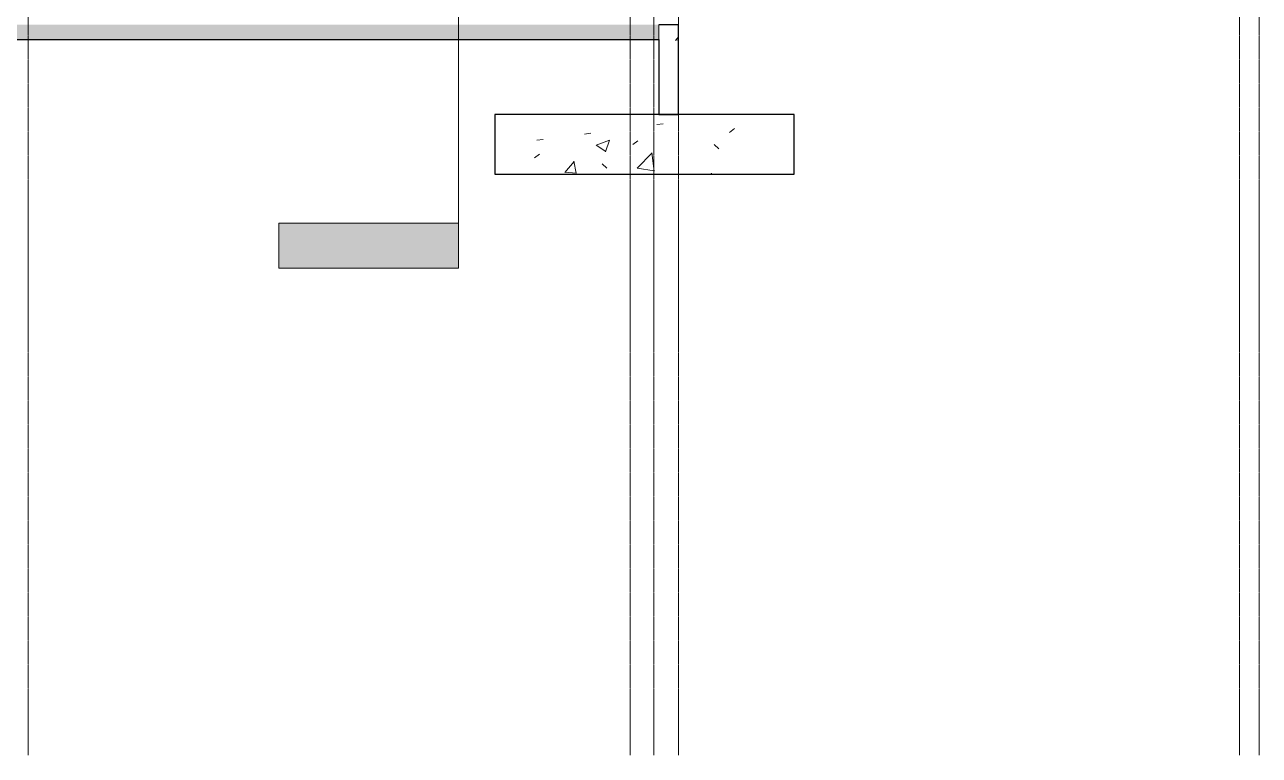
# Model space of a CAD drawing. Header units: inches. Extents: x -23227 to -2744, y -314 to 853.
# Drawn here: x -9279 to -8784.2, y -293 to 0 of the extents above; entities that cross this region are included whole.
import ezdxf

# ---------------------------------------------------------------- set-up
doc = ezdxf.new("R2010")
doc.units = ezdxf.units.IN
doc.header["$MEASUREMENT"] = 0
doc.linetypes.add('Grid Line 1_2_', pattern=[0.875, 0.5, -0.125, 0.125, -0.125])
for name, color, linetype, lineweight in [('A-FLOR', 192, 'Continuous', 9), ('A-FLOR-MCUT', 51, 'Continuous', 9), ('A-WALL', 113, 'Continuous', 9), ('A-WALL-PATT', 111, 'Continuous', 25), ('G-ANNO-SYMB', 111, 'Continuous', 9), ('L-SITE-WALL', 31, 'Continuous', 9), ('S-FNDN', 32, 'Continuous', 9), ('S-GRID', 1, 'Continuous', 9)]:
    doc.layers.add(name, color=color, linetype=linetype, lineweight=lineweight)
pattern_1 = [(50, (-21606.15, 72.08), (55.0854, -4.82), [5.76, -63.36]), (355, (-21606.15, 72.08), (-10.6557, 57.7685), [4.608, -50.688]), (100.451, (-21601.557, 71.68), (44.4295, 52.9487), [4.895, -53.848]), (46.184, (-21606.15, 87.44), (81.9644, -12.712), [8.64, -95.04]), (96.636, (-21599.32, 86.38), (71.781, 74.812), [7.343, -80.772]), (351.184, (-21606.15, 87.44), (71.782, 74.812), [6.912, -76.032]), (21, (-21598.47, 83.6), (45.842, -30.9215), [5.76, -63.36]), (326, (-21598.47, 83.6), (18.687, 55.6915), [4.608, -50.688]), (71.451, (-21594.65, 81.025), (64.529, 24.77), [4.895, -53.848]), (37.5, (-21606.148, 72.082), (0.9339, 25.5668), [2.534, -47.539, 2.534, -48.922, -50.88]), (37.5, (-21606.148, 72.082), (0.9339, 25.5668), [-101.53, 2.534, -48.346]), (7.5, (-21606.148, 72.082), (20.204, 30.2913), [2.534, -26.803, 2.534, -46.387, -19.392]), (7.5, (-21606.148, 72.082), (20.204, 30.2913), [-78.259, 2.534, -16.858]), (327.5, (-21623.274, 72.082), (40.9978, -1.7324), [2.534, -16.666, 2.534, -57.37, -79.488]), (327.5, (-21623.274, 72.082), (40.9978, -1.7324), [-79.104, 2.534, -76.954]), (317.5, (-21630.954, 72.082), (44.7889, 7.6878), [2.534, -22.426, 2.534, -37.248, -56.448]), (317.5, (-21630.954, 72.082), (44.7889, 7.6878), [-64.742, 2.534, -53.914])]

# ---------------------------------------------------------------- blocks, each defined once
blk = doc.blocks.new('Struct_Xcel_Sports Complex_rvt-4-Section 16')
at = {"layer": 'A-FLOR'}
blk.add_hatch(color=254, dxfattribs=at).paths.add_polyline_path([(-21132.3, -6), (-21132.3, 0), (-22790.8, 0), (-22790.8, -6), (-21135.94, -6)], flags=0)
at = {"layer": 'A-WALL-PATT', "lineweight": 9}
h = blk.add_hatch(dxfattribs=at)
h.set_pattern_fill('FP_37', color=250, style=0, pattern_type=2)
h.set_pattern_definition(pattern_1)
h.paths.add_polyline_path([(-21132.3, -36), (-21124.3, -36), (-21124.3, 0), (-21132.3, 0), (-21132.3, -19.04)], flags=0)
at = {"layer": 'S-FNDN'}
h = blk.add_hatch(dxfattribs=at)
h.set_pattern_fill('FP_37', color=256, style=0, pattern_type=2)
h.set_pattern_definition(pattern_1)
h.paths.add_polyline_path([(-21174.67, -60), (-21078.05, -60), (-21078.05, -36), (-21198.05, -36), (-21198.05, -60)], flags=0)
at = {"layer": 'A-FLOR', "color": 10, "lineweight": 25}
blk.add_line((-22790.8, -6), (-21132.3, -6), dxfattribs=at)
at = {"layer": 'A-FLOR-MCUT', "color": 250}
blk.add_line((-21132.3, -6), (-21132.3, 0), dxfattribs=at)
at = {"layer": 'A-WALL', "color": 250}
blk.add_line((-21132.3, 0), (-21132.3, -6), dxfattribs=at)
at = {"layer": 'L-SITE-WALL', "color": 10, "lineweight": 25}
for p, q in [((-21124.3, 0), (-21132.3, 0)), ((-21124.3, -36), (-21124.3, 0)), ((-21132.3, -6), (-21132.3, -36)), ((-21132.3, -36), (-21124.3, -36))]:
    blk.add_line(p, q, dxfattribs=at)
at = {"layer": 'S-FNDN', "color": 10, "lineweight": 25}
for p, q in [((-21078.05, -36), (-21198.05, -36)), ((-21198.05, -36), (-21198.05, -60)), ((-21078.05, -60), (-21078.05, -36)), ((-21198.05, -60), (-21078.05, -60))]:
    blk.add_line(p, q, dxfattribs=at)
blk = doc.blocks.new('Section - 3_32_ x 3_8_-18514-Section 16')
at = {"layer": 'G-ANNO-SYMB'}
blk.add_hatch(color=256, dxfattribs=at).paths.add_polyline_path([(-22344.83, -79.66), (-22272.83, -79.66), (-22272.83, -97.66), (-22344.83, -97.66)], flags=0)
for p, q in [((-22344.83, -79.66), (-22344.83, -97.66)), ((-22272.83, -79.66), (-22344.83, -79.66)), ((-22272.83, -97.66), (-22272.83, -79.66)), ((-22344.83, -97.66), (-22272.83, -97.66))]:
    blk.add_line(p, q, dxfattribs=at)

msp = doc.modelspace()

# ---------------------------------------------------------------- linework, layer by layer
at = {"layer": 'G-ANNO-SYMB'}
msp.add_line((-9105.13, 737.15708), (-9105.13, -79.66081), dxfattribs=at)
at = {"layer": 'S-GRID', "linetype": 'Grid Line 1_2_'}
for p, q in [((-9277.6602, -293.03588), (-9277.6602, 738.65708)), ((-9277.6602, -293.03588), (-9277.6602, 738.65708)), ((-9036.4102, -293.03588), (-9036.4102, 738.65708)), ((-9026.9102, -293.03588), (-9026.9102, 738.65708)), ((-9016.9102, -293.03588), (-9016.9102, 738.65708)), ((-8792.1602, -293.03588), (-8792.1602, 738.65708)), ((-8784.1602, -293.03588), (-8784.1602, 738.65708))]:
    msp.add_line(p, q, dxfattribs=at)

# ---------------------------------------------------------------- block references
at = {"color": 130, "lineweight": 5}
msp.add_blockref('Struct_Xcel_Sports Complex_rvt-4-Section 16', (12107.39261, 0), dxfattribs=at)
at = {"layer": 'G-ANNO-SYMB'}
msp.add_blockref('Section - 3_32_ x 3_8_-18514-Section 16', (13167.70309, 0), dxfattribs=at)

doc.saveas('drawing.dxf')
